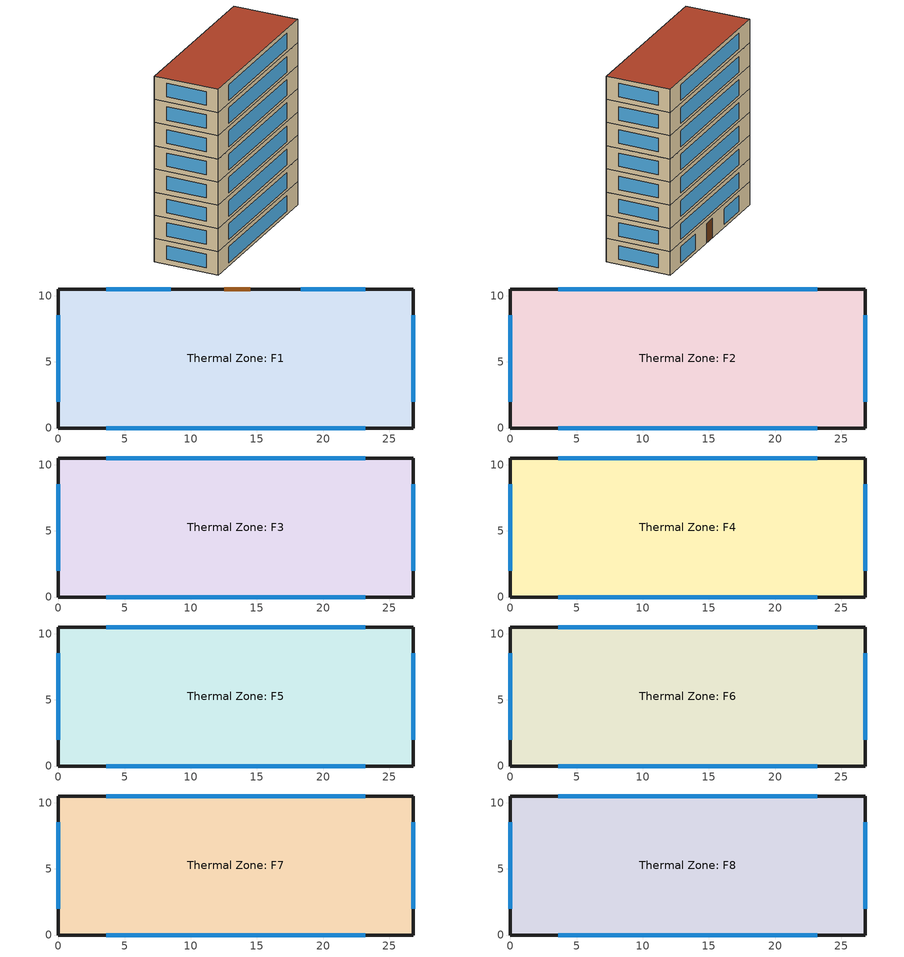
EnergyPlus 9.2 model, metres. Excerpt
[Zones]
Thermal Zone: F1
 floor ground (ExtSlabCarpet 4in ClimateZone 1-8): 26.8,10.5 26.8,0 0,0 0,10.5 z0
 wall outside (ASHRAE 189.1-2009 ExtWall Mass ClimateZone 5): 26.8,0 26.8,10.5 0,10.5 0,0 26.8,0 z0:3.8
 window (ASHRAE 189.1-2009 ExtWindow ClimateZone 4-5): 26.8,2 26.8,8.5 / 0,8.5 0,2 z0.8:3; 3.6,0 23.2,0 / 8.5,10.5 3.6,10.5 / 23.2,10.5 18.3,10.5 z0.5:3.05
 door (Exterior Door): 14.49,10.5 12.54,10.5 z0:3.16
Thermal Zone: F2
 floor to Thermal Zone: F1 (Interior Floor): 26.8,10.5 26.8,0 0,0 0,10.5 z3.8
 wall outside (ASHRAE 189.1-2009 ExtWall Mass ClimateZone 5): 0,0 26.8,0 26.8,10.5 0,10.5 0,0 z3.8:7.6
 window (ASHRAE 189.1-2009 ExtWindow ClimateZone 4-5): 3.6,0 23.2,0 / 23.2,10.5 3.6,10.5 z4.3:6.85; 0,8.5 0,2 / 26.8,2 26.8,8.5 z4.6:6.8
Thermal Zone: F3
 floor to Thermal Zone: F2 (Interior Floor): 26.8,10.5 26.8,0 0,0 0,10.5 z7.6
 wall outside (ASHRAE 189.1-2009 ExtWall Mass ClimateZone 5): 26.8,0 26.8,10.5 0,10.5 0,0 26.8,0 z7.6:11.4
 window (ASHRAE 189.1-2009 ExtWindow ClimateZone 4-5): 26.8,2 26.8,8.5 / 0,8.5 0,2 z8.4:10.6; 3.6,0 23.2,0 / 23.2,10.5 3.6,10.5 z8.1:10.65
Thermal Zone: F4
 floor to Thermal Zone: F3 (Interior Floor): 26.8,10.5 26.8,0 0,0 0,10.5 z11.4
 wall outside (ASHRAE 189.1-2009 ExtWall Mass ClimateZone 5): 26.8,0 26.8,10.5 0,10.5 0,0 26.8,0 z11.4:15.2
 window (ASHRAE 189.1-2009 ExtWindow ClimateZone 4-5): 26.8,2 26.8,8.5 / 0,8.5 0,2 z12.2:14.4; 3.6,0 23.2,0 / 23.2,10.5 3.6,10.5 z11.9:14.45
Thermal Zone: F5
 floor to Thermal Zone: F4 (Interior Floor): 26.8,10.5 26.8,0 0,0 0,10.5 z15.2
 wall outside (ASHRAE 189.1-2009 ExtWall Mass ClimateZone 5): 26.8,0 26.8,10.5 0,10.5 0,0 26.8,0 z15.2:19
 window (ASHRAE 189.1-2009 ExtWindow ClimateZone 4-5): 26.8,2 26.8,8.5 / 0,8.5 0,2 z16:18.2; 3.6,0 23.2,0 / 23.2,10.5 3.6,10.5 z15.7:18.25
Thermal Zone: F6
 floor to Thermal Zone: F5 (Interior Floor): 26.8,10.5 26.8,0 0,0 0,10.5 z19
 wall outside (ASHRAE 189.1-2009 ExtWall Mass ClimateZone 5): 26.8,0 26.8,10.5 0,10.5 0,0 26.8,0 z19:22.8
 window (ASHRAE 189.1-2009 ExtWindow ClimateZone 4-5): 26.8,2 26.8,8.5 / 0,8.5 0,2 z19.8:22; 3.6,0 23.2,0 / 23.2,10.5 3.6,10.5 z19.5:22.05
Thermal Zone: F7
 floor to Thermal Zone: F6 (Interior Floor): 26.8,10.5 26.8,0 0,0 0,10.5 z22.8
 wall outside (ASHRAE 189.1-2009 ExtWall Mass ClimateZone 5): 26.8,0 26.8,10.5 0,10.5 0,0 26.8,0 z22.8:26.6
 window (ASHRAE 189.1-2009 ExtWindow ClimateZone 4-5): 26.8,2 26.8,8.5 / 0,8.5 0,2 z23.6:25.8; 3.6,0 23.2,0 / 23.2,10.5 3.6,10.5 z23.3:25.85
Thermal Zone: F8
 floor to Thermal Zone: F7 (Interior Floor): 26.8,10.5 26.8,0 0,0 0,10.5 z26.6
 wall outside (ASHRAE 189.1-2009 ExtWall Mass ClimateZone 5): 26.8,0 26.8,10.5 0,10.5 0,0 26.8,0 z26.6:30.4
 window (ASHRAE 189.1-2009 ExtWindow ClimateZone 4-5): 26.8,2 26.8,8.5 / 0,8.5 0,2 z27.4:29.6; 3.6,0 23.2,0 / 23.2,10.5 3.6,10.5 z27.1:29.65
 roof outside (ASHRAE 189.1-2009 ExtRoof IEAD ClimateZone 2-5): 26.8,0 26.8,10.5 0,10.5 0,0 z30.4
[Building]
Building 1
[Site:Location]
YAKUTSK_RUS Design_Conditions: Latitude {deg}=62.08; Longitude {deg}=129.75; Time Zone {hr}=9; Elevation {m}=103
[Material] Thermal Absorptance=0.9
Name | Roughness | Thickness {m} | Conductivity {W/m-K} | Density {kg/m3} | Specific Heat {J/kg-K} | Solar Absorptance | Visible Absorptance
1/2IN Gypsum | Smooth | 0.0127 | 0.16 | 784.9 | 830 | 0.4 | 0.4
8IN Concrete HW | MediumRough | 0.2033 | 1.7296 | 2243 | 837 | 0.65 | 0.65
F08 Metal surface | Smooth | 0.0008 | 45.28 | 7824 | 500 | 0.7 | 0.7
F16 Acoustic tile | MediumSmooth | 0.0191 | 0.06 | 368 | 590 | 0.3 | 0.3
I01 25mm insulation board | MediumRough | 0.0254 | 0.03 | 43 | 1210 | 0.6 | 0.6
M11 100mm lightweight concrete | MediumRough | 0.1016 | 0.53 | 1280 | 840 | 0.5 | 0.5
MAT-CC05 4 HW CONCRETE | Rough | 0.1016 | 1.311 | 2240 | 836.8 | 0.85 | 0.85
Metal Decking | MediumSmooth | 0.0015 | 45.006 | 7680 | 418.4 | 0.6 | 0.6
Roof Insulation [21] | MediumRough | 0.2105 | 0.049 | 265 | 836.8 | 0.7 | 0.7
Wall Insulation [35] | MediumRough | 0.0452 | 0.0432 | 91 | 837 | 0.5 | 0.5
Wall Insulation [40] | MediumRough | 0.0794 | 0.0432 | 91 | 837 | 0.5 | 0.5
[Material:NoMass]
CP02 CARPET PAD: Roughness=Smooth; Thermal Resistance {m2-K/W}=0.1; Thermal Absorptance=0.9999; Solar Absorptance=0.1; Visible Absorptance=0.8
[Material:AirGap]
F05 Ceiling air space resistance: Thermal Resistance {m2-K/W}=0.02
[WindowMaterial:Glazing] Optical Data Type=SpectralAverage; Thickness {m}=0.003; Front Side Solar Reflectance at Normal Incidence=0.1; Back Side Solar Reflectance at Normal Incidence=0; Front Side Visible Reflectance at Normal Incidence=0.1; Back Side Visible Reflectance at Normal Incidence=0; Infrared Transmittance at Normal Incidence=0; Conductivity {W/m-K}=0.187; Dirt Correction Factor for Solar and Visible Transmittance=1; Solar Diffusing=No
Name | Solar Transmittance at Normal Incidence | Visible Transmittance at Normal Incidence | Front Side Infrared Hemispherical Emissivity | Back Side Infrared Hemispherical Emissivity
shiyanhigh | 0.344 | 0.278 | 0.86 | 0.86
shiyanlow | 0.65 | 0.639 | 0.9 | 0.9
[WindowMaterial:GlazingGroup:Thermochromic]
fff: Optical Data Temperature 1 {C}=0; Window Material Glazing Name 1=shiyanlow; Optical Data Temperature 2 {C}=26; Window Material Glazing Name 2=shiyanhigh
[Construction]
ASHRAE 189.1-2009 ExtRoof IEAD ClimateZone 2-5: Wall Insulation [35], Roof Insulation [21], Metal Decking
ASHRAE 189.1-2009 ExtWall Mass ClimateZone 5: Wall Insulation [35], 8IN Concrete HW, Wall Insulation [40], 1/2IN Gypsum
ASHRAE 189.1-2009 ExtWindow ClimateZone 4-5: fff
Exterior Door: F08 Metal surface, I01 25mm insulation board
ExtSlabCarpet 4in ClimateZone 1-8: MAT-CC05 4 HW CONCRETE, CP02 CARPET PAD
Interior Floor: F16 Acoustic tile, F05 Ceiling air space resistance, M11 100mm lightweight concrete
[Zone]
Thermal Zone: F1; Thermal Zone: F2; Thermal Zone: F3; Thermal Zone: F4; Thermal Zone: F5; Thermal Zone: F6; Thermal Zone: F7; Thermal Zone: F8
[HVACTemplate:Thermostat]
Constant Setpoint Thermostat: Constant Heating Setpoint {C}=20; Constant Cooling Setpoint {C}=26
[HVACTemplate:Zone:IdealLoadsAirSystem] Template Thermostat=Constant Setpoint Thermostat; System Availability Schedule=HVAC_Office_Sch; Maximum Heating Supply Air Temperature {C}=50; Minimum Cooling Supply Air Temperature {C}=13; Maximum Heating Supply Air Humidity Ratio {kgWater/kgDryAir}=0.0156; Minimum Cooling Supply Air Humidity Ratio {kgWater/kgDryAir}=0.0077; Heating Limit=NoLimit; Cooling Limit=NoLimit; Maximum Total Cooling Capacity {W}=10000000; Heating Availability Schedule=Heating_Sch; Cooling Availability Schedule=Cooling_Sch; Dehumidification Control Type=ConstantSensibleHeatRatio; Cooling Sensible Heat Ratio=0.7; Dehumidification Setpoint {percent}=60; Humidification Control Type=None; Humidification Setpoint {percent}=26; Outdoor Air Method=None; Outdoor Air Flow Rate per Person {m3/s}=0.000833; Demand Controlled Ventilation Type=None; Outdoor Air Economizer Type=NoEconomizer; Heat Recovery Type=None; Sensible Heat Recovery Effectiveness=0.7; Latent Heat Recovery Effectiveness=0.65
Thermal Zone: F1; Thermal Zone: F2; Thermal Zone: F3; Thermal Zone: F4; Thermal Zone: F5; Thermal Zone: F6; Thermal Zone: F7; Thermal Zone: F8
[Schedule:Compact]
HVAC_Office_Sch: Through: 12/31, For: Alldays, Until: 7:00, 1, Until: 18:00, 1, Until: 24:00, 1
Cooling_Sch: Through: 6/14, For: Alldays, Until: 24:00, 1, Through: 9/15, For: Alldays, Until: 24:00, 1, Through: 12/31, For: Alldays, Until: 24:00, 1
Heating_Sch: Through: 3/15, For: Alldays, Until: 24:00, 1, Through: 11/14, For: Alldays, Until: 24:00, 1, Through: 12/31, For: Alldays, Until: 24:00, 1
